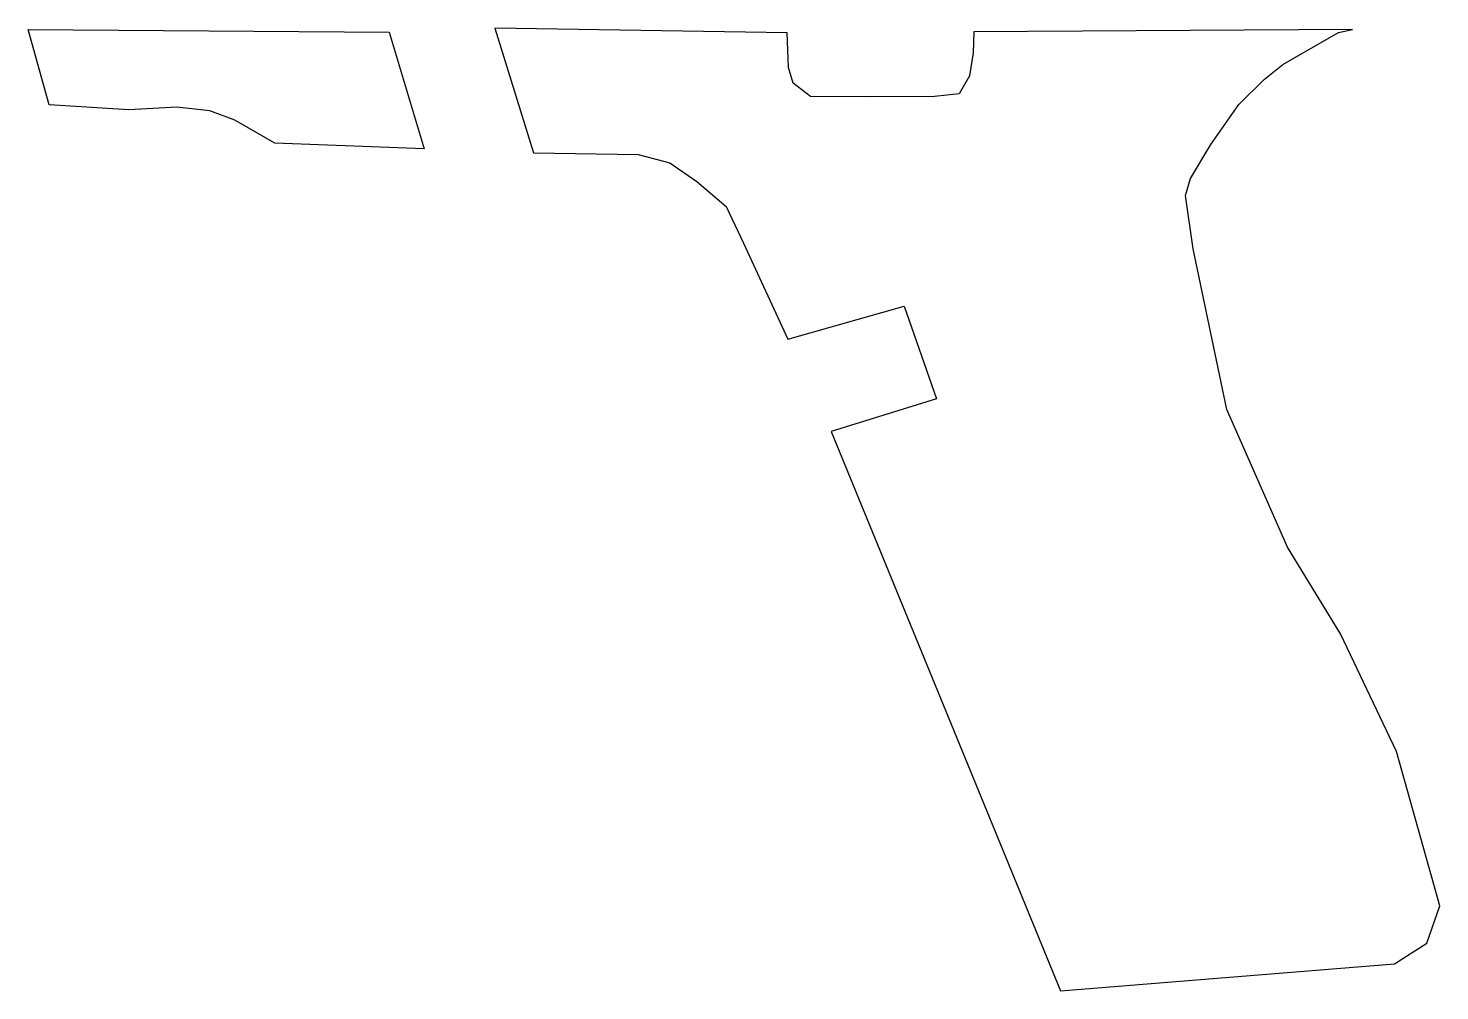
# Model space of a CAD drawing. Extents: x 110 to 239, y 64 to 152.
import ezdxf

# ---------------------------------------------------------------- set-up
doc = ezdxf.new("R2010")
doc.units = 0

msp = doc.modelspace()

# ---------------------------------------------------------------- linework, layer by layer
for points in [[(143.1, 152.11), (146.28, 141.45), (132.66, 141.96), (128.98, 144.08), (126.7, 144.92), (123.68, 145.27), (119.3, 145.02), (112.01, 145.48), (110.11, 152.36), (143.1, 152.11)], [(152.74, 152.48), (156.29, 141.09), (165.85, 140.94), (168.74, 140.18), (171.21, 138.46), (173.88, 136.17), (175.49, 132.83), (179.53, 124.06), (190.17, 127.07), (193.12, 118.6), (183.5, 115.62), (204.44, 64.48), (234.97, 66.95), (237.93, 68.85), (239.11, 72.25), (235.17, 86.36), (230.03, 97.12), (225.18, 105.05), (219.65, 117.62), (216.56, 132.3), (215.88, 137.19), (216.32, 138.73), (218.18, 141.84), (220.74, 145.52), (223.1, 147.83), (224.76, 149.16), (226.35, 150.09), (229.84, 152.1), (231.12, 152.38), (196.52, 152.15), (196.46, 150.23), (196.12, 148.13), (195.18, 146.47), (192.94, 146.25), (186.9, 146.21), (181.59, 146.24), (180.02, 147.46), (179.6, 148.88), (179.47, 152.05), (152.74, 152.48)]]:
    msp.add_lwpolyline(points, close=True)

doc.saveas('drawing.dxf')
